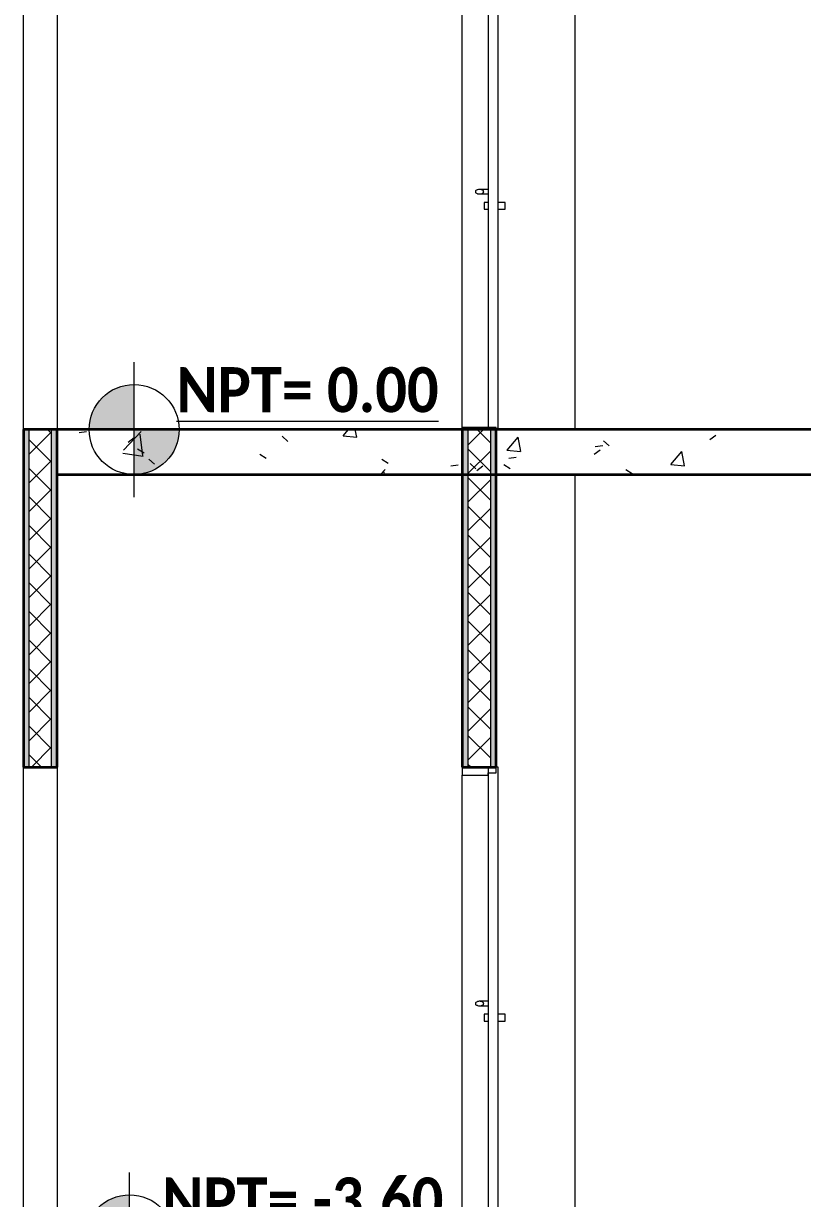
# Model space of a CAD drawing. Header units: metres. Extents: x -144 to 1000, y -717 to 29.
# Drawn here: x 342.61 to 346.05, y -651.8 to -646.61 of the extents above; entities that cross this region are included whole.
import ezdxf

# ---------------------------------------------------------------- set-up
doc = ezdxf.new("R2010")
doc.units = ezdxf.units.M
for name, color, linetype, lineweight in [('A-DOOR', 1, 'Continuous', 9), ('A-DOOR-FRAM', 1, 'Continuous', 9), ('A-FLOR', 2, 'Continuous', 9), ('A-FLOR-PATT', 8, 'Continuous', 50), ('A-WALL', 4, 'Continuous', 9), ('G-ANNO-DIMS', 1, 'Continuous', 9), ('S-COLS', 7, 'Continuous', 9)]:
    doc.layers.add(name, color=color, linetype=linetype, lineweight=lineweight)
doc.layers.add('A-WALL-PATT', color=7, linetype='Continuous', lineweight=35, true_color=0x9c9c9c)
doc.styles.add('Calibri_B_1', font='calibrib.ttf', dxfattribs={"height": 0.135})

msp = doc.modelspace()

# ---------------------------------------------------------------- hatches: boundary and pattern name
at = {"layer": 'A-WALL-PATT', "true_color": 0x747474}
h = msp.add_hatch(color=8, dxfattribs=at)
h.paths.add_polyline_path([(342.6107197878862, -652.1865280121972), (342.6355776885591, -652.1865280121972), (342.6355776885591, -651.9876648068719), (342.6107197878862, -651.9876648068719)])
h.paths.add_polyline_path([(342.6107197878862, -649.8996011509487), (342.6355776885591, -649.8996011509487), (342.6355776885591, -648.4081271109942), (342.6107197878862, -648.4081271109942), (342.6107197878862, -649.2391032189669)])
h.paths.add_polyline_path([(342.6355776885591, -646.320063455071), (342.6355776885591, -644.9876799793826), (342.6107197878862, -644.9876799793826), (342.6107197878862, -646.320063455071)])
h.paths.add_polyline_path([(342.6107197878862, -642.8996163234594), (342.6355776885591, -642.8996163234594), (342.6355776885591, -641.9450729378921), (342.6107197878862, -641.9450729378921), (342.6107197878862, -642.601716088601)])
h.paths.add_polyline_path([(342.6107197878862, -639.8570092819616), (342.6355776885591, -639.8570092819616), (342.6355776885591, -638.1666720366891), (342.6107197878862, -638.1666720366891), (342.6107197878862, -639.2830225234181)])
at = {"layer": 'A-WALL-PATT', "lineweight": 5, "true_color": 0x747474}
h = msp.add_hatch(color=8, dxfattribs=at)
h.paths.add_polyline_path([(342.7459232600866, -652.1865280121972), (342.7598671918802, -652.1865280121972), (342.7598671918802, -651.9876648068719), (342.7350092912145, -651.9876648068719), (342.7350092912145, -652.1865280121972)])
h.paths.add_polyline_path([(342.7598671918802, -649.8996011509487), (342.7598671918802, -648.4081271109942), (342.7350092912145, -648.4081271109942), (342.7350092912145, -649.8996011509487)])
h.paths.add_polyline_path([(342.7598671918802, -646.320063455071), (342.7598671918802, -644.9876799793826), (342.7350092912145, -644.9876799793826), (342.7350092912145, -646.320063455071)])
h.paths.add_polyline_path([(342.7598671918802, -642.8996163234594), (342.7598671918802, -641.9450729378921), (342.7350092912145, -641.9450729378921), (342.7350092912145, -642.8996163234594)])
h.paths.add_polyline_path([(342.7598671918802, -639.8570092819616), (342.7598671918802, -638.1666720366891), (342.7350092912145, -638.1666720366891), (342.7350092912145, -639.8570092819616)])
h = msp.add_hatch(color=8, dxfattribs=at)
h.paths.add_polyline_path([(344.550027697949, -652.1865280121972), (344.5748855986146, -652.1865280121972), (344.5748855986146, -651.9876648068719), (344.550027697949, -651.9876648068719)])
h.paths.add_polyline_path([(344.5748855986146, -649.8996011509487), (344.5748855986146, -648.4016235218339), (344.550027697949, -648.4016235218339), (344.550027697949, -649.8996011509487)])
h.paths.add_polyline_path([(344.5748855986146, -646.3135598659107), (344.5748855986146, -645.001062710752), (344.550027697949, -645.001062710752), (344.550027697949, -646.3135598659107)])
h.paths.add_polyline_path([(344.550027697949, -642.9129990548288), (344.5748855986146, -642.9129990548288), (344.5748855986146, -641.9450729378921), (344.550027697949, -641.9450729378921), (344.550027697949, -642.601716088601)])
h.paths.add_polyline_path([(344.550027697949, -639.8570092819616), (344.5748855986146, -639.8570092819616), (344.5748855986146, -638.3655352420071), (344.550027697949, -638.3655352420071), (344.550027697949, -639.2830225234181)])
at = {"layer": 'A-WALL-PATT', "true_color": 0x747474}
h = msp.add_hatch(color=8, dxfattribs=at)
h.paths.add_polyline_path([(344.6852311701493, -652.1865280121972), (344.699175101943, -652.1865280121972), (344.699175101943, -651.9876648068719), (344.6743172012773, -651.9876648068719), (344.6743172012773, -652.1865280121972)])
h.paths.add_polyline_path([(344.699175101943, -649.8996011509487), (344.699175101943, -648.4016235218339), (344.6743172012773, -648.4016235218339), (344.6743172012773, -649.8996011509487)])
h.paths.add_polyline_path([(344.6743172012773, -646.3135598659107), (344.699175101943, -646.3135598659107), (344.699175101943, -645.001062710752), (344.6743172012773, -645.001062710752), (344.6743172012773, -645.920409653784)])
h.paths.add_polyline_path([(344.6743172012773, -642.9129990548288), (344.699175101943, -642.9129990548288), (344.699175101943, -641.9450729378921), (344.6743172012773, -641.9450729378921), (344.6743172012773, -642.601716088601)])
h.paths.add_polyline_path([(344.699175101943, -639.8570092819616), (344.699175101943, -638.3655352420071), (344.6743172012773, -638.3655352420071), (344.6743172012773, -639.8570092819616)])
at = {"layer": 'G-ANNO-DIMS'}
h = msp.add_hatch(color=256, dxfattribs=at)
edge = h.paths.add_edge_path()
edge.add_line((343.0995751378339, -648.4081271109942), (342.9007119325074, -648.4081271109942))
edge.add_arc((343.0995751378339, -648.4081271109942), 0.1988632053264631, 90.00000000000023, 180.0000000000002, ccw=False)
edge.add_line((343.0995751378339, -648.2092639056762), (343.0995751378339, -648.4081271110026))
h = msp.add_hatch(color=256, dxfattribs=at)
edge = h.paths.add_edge_path()
edge.add_line((343.0995751378339, -648.4081271109942), (343.2984383431603, -648.4081271109942))
edge.add_arc((343.0995751378339, -648.4081271109942), 0.1988632053264632, 269.9999999999993, 359.9999999999998, ccw=False)
edge.add_line((343.0995751378339, -648.6069903163195), (343.0995751378339, -648.4081271109931))
h = msp.add_hatch(color=256, dxfattribs=at)
edge = h.paths.add_edge_path()
edge.add_line((343.0796839979937, -651.9876648068719), (342.8808207926672, -651.9876648068719))
edge.add_arc((343.0796839979937, -651.9876648068719), 0.198863205326463, 90.00000000000023, 180.0000000000002, ccw=False)
edge.add_line((343.0796839979937, -651.7888016015465), (343.0796839979937, -651.987664806873))

# ---------------------------------------------------------------- linework, layer by layer
at = {"layer": 'A-DOOR', "lineweight": 15}
for p, q in [((344.6643740410125, -646.3135598659107), (344.6643740410125, -648.4016235218339)), ((344.709118262215, -648.4016235218339), (344.709118262215, -646.3135598659107)), ((344.6643740410125, -648.4016235218339), (344.709118262215, -648.4016235218339)), ((344.709118262215, -649.8996011509487), (344.6643740410125, -649.8996011509487)), ((344.6643740410125, -649.8996011509487), (344.6643740410125, -651.9876648068719)), ((344.709118262215, -651.9876648068719), (344.709118262215, -649.8996011509487))]:
    msp.add_line(p, q, dxfattribs=at)
at = {"layer": 'A-DOOR'}
for p, q in [((344.607998202742, -647.355764642966), (344.6076849955259, -647.3575916938687)), ((344.6076849955259, -647.3575916938687), (344.607998202742, -647.3594187447713)), ((344.6089271584985, -647.3539998100866), (344.607998202742, -647.355764642966)), ((344.607998202742, -647.3594187447713), (344.6089271584985, -647.3611835776508)), ((344.6104402283215, -647.3523572945021), (344.6089271584985, -647.3539998100866)), ((344.6089271584985, -647.3611835776508), (344.6104402283215, -647.3628260932353)), ((344.6124858864257, -647.3508930301148), (344.6104402283215, -647.3523572945021)), ((344.6104402283215, -647.3628260932353), (344.6124858864257, -647.3642903576226)), ((344.6149944703918, -647.3496568806847), (344.6124858864257, -647.3508930301148)), ((344.6124858864257, -647.3642903576226), (344.6149944703918, -647.3655265070527)), ((344.6178805533907, -647.3486909418032), (344.6149944703918, -647.3496568806847)), ((344.6149944703918, -647.3655265070527), (344.6178805533907, -647.3664924459415)), ((344.6210458533221, -647.3480281073469), (344.6178805533907, -647.3486909418032)), ((344.6178805533907, -647.3664924459415), (344.6210458533221, -647.3671552803905)), ((344.6243825797117, -647.3476909493736), (344.6210458533221, -647.3480281073469)), ((344.6210458533221, -647.3671552803905), (344.6243825797117, -647.3674924383638)), ((344.6277771043294, -647.3476909493736), (344.6243825797117, -647.3476909493736)), ((344.6243825797117, -647.3674924383638), (344.6277771043294, -647.3674924383638)), ((344.6643740410125, -647.3476485336039), (344.6277771043294, -647.3476485336039)), ((344.6311138307117, -647.3480281073469), (344.6277771043294, -647.3476909493736)), ((344.6277771043294, -647.3674924383638), (344.6311138307117, -647.3671552803905)), ((344.6277771043294, -647.3675348541408), (344.6643740410125, -647.3675348541408)), ((344.6342791306504, -647.3486909418032), (344.6311138307117, -647.3480281073469)), ((344.6311138307117, -647.3671552803905), (344.6342791306504, -647.3664924459415)), ((344.637165213642, -647.3496568806847), (344.6342791306504, -647.3486909418032)), ((344.6342791306504, -647.3664924459415), (344.637165213642, -647.3655265070527)), ((344.6396737976081, -647.3508930301148), (344.637165213642, -647.3496568806847)), ((344.637165213642, -647.3655265070527), (344.6396737976081, -647.3642903576226)), ((344.6417194557123, -647.3523572945021), (344.6396737976081, -647.3508930301148)), ((344.6396737976081, -647.3642903576226), (344.6417194557123, -647.3628260932353)), ((344.6432325255353, -647.3539998100866), (344.6417194557123, -647.3523572945021)), ((344.6417194557123, -647.3628260932353), (344.6432325255353, -647.3611835776508)), ((344.6441614812918, -647.355764642966), (344.6432325255353, -647.3539998100866)), ((344.6432325255353, -647.3611835776508), (344.6441614812918, -647.3594187447713)), ((344.6444746885079, -647.3575916938687), (344.6441614812918, -647.355764642966)), ((344.6441614812918, -647.3594187447713), (344.6444746885079, -647.3575916938687)), ((344.6643740410125, -647.4052263026067), (344.6459661625538, -647.4052263026067)), ((344.6459661625538, -647.4052263026067), (344.6459661625538, -647.4350557834011)), ((344.7394345639893, -647.4052263026067), (344.7102111759721, -647.4052263026067)), ((344.7394345639893, -647.4350557834011), (344.7394345639893, -647.4052263026067)), ((344.6459661625538, -647.4350557834011), (344.6643740410125, -647.4350557834011)), ((344.7102111759721, -647.4350557834011), (344.7394345639893, -647.4350557834011)), ((344.607998202742, -650.941805928004), (344.6076849955259, -650.9436329789066)), ((344.6076849955259, -650.9436329789066), (344.607998202742, -650.9454600298093)), ((344.6089271584985, -650.9400410951246), (344.607998202742, -650.941805928004)), ((344.607998202742, -650.9454600298093), (344.6089271584985, -650.947224862696)), ((344.6104402283215, -650.9383985795473), (344.6089271584985, -650.9400410951246)), ((344.6089271584985, -650.947224862696), (344.6104402283215, -650.9488673782732)), ((344.6124858864257, -650.9369343151527), (344.6104402283215, -650.9383985795473)), ((344.6104402283215, -650.9488673782732), (344.6124858864257, -650.9503316426678)), ((344.6149944703918, -650.9356981657227), (344.6124858864257, -650.9369343151527)), ((344.6124858864257, -650.9503316426678), (344.6149944703918, -650.9515677920979)), ((344.6178805533907, -650.9347322268411), (344.6149944703918, -650.9356981657227)), ((344.6210458533221, -650.9340693923921), (344.6178805533907, -650.9347322268411)), ((344.6243825797117, -650.9337322344115), (344.6210458533221, -650.9340693923921)), ((344.6277771043294, -650.9337322344115), (344.6243825797117, -650.9337322344115)), ((344.6643740410125, -650.9336898186491), (344.6277771043294, -650.9336898186491)), ((344.6311138307117, -650.9340693923921), (344.6277771043294, -650.9337322344115)), ((344.6342791306504, -650.9347322268411), (344.6311138307117, -650.9340693923921)), ((344.637165213642, -650.9356981657227), (344.6342791306504, -650.9347322268411)), ((344.6396737976081, -650.9369343151527), (344.637165213642, -650.9356981657227)), ((344.637165213642, -650.9515677920979), (344.6396737976081, -650.9503316426678)), ((344.6417194557123, -650.9383985795473), (344.6396737976081, -650.9369343151527)), ((344.6396737976081, -650.9503316426678), (344.6417194557123, -650.9488673782732)), ((344.6432325255353, -650.9400410951246), (344.6417194557123, -650.9383985795473)), ((344.6417194557123, -650.9488673782732), (344.6432325255353, -650.947224862696)), ((344.6441614812918, -650.941805928004), (344.6432325255353, -650.9400410951246)), ((344.6432325255353, -650.947224862696), (344.6441614812918, -650.9454600298093)), ((344.6444746885079, -650.9436329789066), (344.6441614812918, -650.941805928004)), ((344.6441614812918, -650.9454600298093), (344.6444746885079, -650.9436329789066)), ((344.6149944703918, -650.9515677920979), (344.6178805533907, -650.9525337309794)), ((344.6178805533907, -650.9525337309794), (344.6210458533221, -650.9531965654285)), ((344.6210458533221, -650.9531965654285), (344.6243825797117, -650.953533723409)), ((344.6243825797117, -650.953533723409), (344.6277771043294, -650.953533723409)), ((344.6277771043294, -650.953533723409), (344.6311138307117, -650.9531965654285)), ((344.6277771043294, -650.9535761391714), (344.6643740410125, -650.9535761391714)), ((344.6311138307117, -650.9531965654285), (344.6342791306504, -650.9525337309794)), ((344.6342791306504, -650.9525337309794), (344.637165213642, -650.9515677920979)), ((344.6643740410125, -650.9912675876446), (344.6459661625538, -650.9912675876446)), ((344.6459661625538, -650.9912675876446), (344.6459661625538, -651.0210970684464)), ((344.7394345639893, -650.9912675876446), (344.7102111759721, -650.9912675876446)), ((344.7394345639893, -651.0210970684464), (344.7394345639893, -650.9912675876446)), ((344.6459661625538, -651.0210970684464), (344.6643740410125, -651.0210970684464)), ((344.709118262215, -651.0210970684464), (344.7394345639893, -651.0210970684464))]:
    msp.add_line(p, q, dxfattribs=at)
for points in [[(344.6089271584985, -647.3539998100866), (344.6085178310439, -647.3545709433281), (344.6078949921991, -647.3557542159513), (344.6076849955259, -647.3569791966263), (344.6076849955259, -647.3575916938687)], [(344.6076849955259, -647.3575916938687), (344.6076849955259, -647.3582041911111), (344.6077899938589, -647.3588166814486), (344.607998202742, -647.3594187447713)], [(344.6277771043294, -647.3476909493736), (344.6266488254603, -647.3476344356211), (344.6255108585735, -647.3476344356211), (344.6243825797117, -647.3476909493736)], [(344.6243825797117, -647.3674924383638), (344.6255108585735, -647.3675489521163), (344.6266488254603, -647.3675489521163), (344.6277771043294, -647.3674924383638)], [(344.6444746885079, -647.3575916938687), (344.6444746885079, -647.3569791966263), (344.6442646918347, -647.3557542159513), (344.64364185299, -647.3545709433281), (344.6432325255353, -647.3539998100866)], [(344.6441614812918, -647.3594187447713), (344.6443696901677, -647.3588166814486), (344.6444746885079, -647.3582041911111), (344.6444746885079, -647.3575916938687)], [(344.6089271584985, -650.9400410951246), (344.6085178310439, -650.940612228366), (344.6078949921991, -650.9417955009892), (344.6076849955259, -650.9430204816642), (344.6076849955259, -650.9436329789066)], [(344.6076849955259, -650.9436329789066), (344.6076849955259, -650.944245476149), (344.6077899938589, -650.9448579664866), (344.607998202742, -650.9454600298093)], [(344.6277771043294, -650.9337322344115), (344.6266488254603, -650.9336757206663), (344.6255108585735, -650.9336757206663), (344.6243825797117, -650.9337322344115)], [(344.6444746885079, -650.9436329789066), (344.6444746885079, -650.9430204816642), (344.6442646918347, -650.9417955009892), (344.64364185299, -650.940612228366), (344.6432325255353, -650.9400410951246)], [(344.6441614812918, -650.9454600298093), (344.6443696901677, -650.9448579664866), (344.6444746885079, -650.944245476149), (344.6444746885079, -650.9436329789066)], [(344.6243825797117, -650.953533723409), (344.6255108585735, -650.9535902371542), (344.6266488254603, -650.9535902371542), (344.6277771043294, -650.953533723409)]]:
    msp.add_open_spline(points, degree=3, dxfattribs=at)
at = {"layer": 'A-DOOR-FRAM', "lineweight": 5}
for p, q in [((344.550027697949, -648.4016235218339), (344.550027697949, -646.348360926834)), ((344.550027697949, -651.9876648068719), (344.550027697949, -649.9344022118792))]:
    msp.add_line(p, q, dxfattribs=at)
at = {"layer": 'A-DOOR-FRAM'}
for p, q in [((344.550027697949, -649.8996011509487), (344.550027697949, -649.9344022118792)), ((344.699175101943, -649.8996011509487), (344.550027697949, -649.8996011509487)), ((344.699175101943, -649.9244590516143), (344.699175101943, -649.8996011509487)), ((344.550027697949, -649.9344022118792), (344.6643740410125, -649.9344022118792)), ((344.6643740410125, -649.9344022118792), (344.6643740410125, -649.9244590516143)), ((344.6643740410125, -649.9244590516143), (344.699175101943, -649.9244590516143))]:
    msp.add_line(p, q, dxfattribs=at)
at = {"layer": 'A-FLOR', "lineweight": 35}
for p, q in [((346.5986610699745, -648.4081271109942), (342.7598671918802, -648.4081271109942)), ((342.7598671918802, -648.6069903163195), (346.5986610699745, -648.6069903163195))]:
    msp.add_line(p, q, dxfattribs=at)
at = {"layer": 'A-FLOR-PATT', "color": 8, "lineweight": 5, "true_color": 0x828282}
for p, q in [((342.8564326763642, -648.420455120581), (342.8894868694022, -648.4161034535107)), ((343.0527544015692, -648.4992592704627), (343.1314395995921, -648.4172529580944)), ((343.0733366293259, -648.4636773154095), (343.0997865666629, -648.4433815646596)), ((343.1374166704534, -648.5238114583451), (343.1262548536304, -648.4278707041346)), ((343.7537673647364, -648.4377465743789), (343.7783477608589, -648.4602703576063)), ((344.0229093189607, -648.4362015840859), (344.0832921712552, -648.4414843991296)), ((344.0229759520932, -648.4363685937685), (344.0466733698684, -648.4081271109942)), ((344.0834470470052, -648.4422396205598), (344.0771548378159, -648.4081271109942)), ((344.7475714636946, -648.4997668716067), (344.7962734761729, -648.4417260732632)), ((344.8080399274529, -648.5056363854208), (344.7963595854869, -648.4423127156304)), ((345.1741284811776, -648.4573118296), (345.1987088773001, -648.4798356128347)), ((345.643539525581, -648.4527427039473), (345.669989462918, -648.43244695319)), ((343.1152115067287, -648.4934071119103), (343.1433296852972, -648.5113203672706)), ((344.7475035465302, -648.4995953646546), (344.8078863988246, -648.5048781796984)), ((345.1332706540177, -648.5174105409794), (345.159720591362, -648.4971147902295)), ((345.1376867680499, -648.4835818395484), (345.1707409610951, -648.4792301724781)), ((345.472166975296, -648.5631651494375), (345.5208689877743, -648.5051243511014)), ((345.5326328079007, -648.5690331502744), (345.5209524659347, -648.5057094804913)), ((343.0497072368069, -648.5120556065856), (343.1395533279263, -648.5259902085133)), ((343.1646194160764, -648.5388698999711), (343.1891998121916, -648.5613936831985)), ((343.6544919040732, -648.5161980020246), (343.6826100826563, -648.5341112573849)), ((344.193772301425, -648.5389888921316), (344.2218904800081, -648.5569021474846)), ((344.4989314926841, -648.5676755669017), (344.5319856857293, -648.5633238998241)), ((344.5849805325176, -648.5584351551995), (344.6095609286328, -648.5809589384269)), ((344.7330526987769, -648.5617797822385), (344.7611708773527, -648.5796930375989)), ((344.7550842371109, -648.5339524183335), (344.7881384301561, -648.5296007512559)), ((345.4720977740924, -648.5629891452234), (345.5324806263941, -648.5682719602671)), ((342.7889349077211, -648.6063146071726), (342.7899955586306, -648.6069903163195)), ((344.1879838297443, -648.6069903163195), (344.209590578457, -648.5844715983374)), ((344.2061755902666, -648.6069903163195), (344.2048372904953, -648.5954870376488)), ((344.6145848176218, -648.5885369422947), (344.6410347549661, -648.5682411915448)), ((345.272333096136, -648.5845706723455), (345.3004512747045, -648.6024839277131))]:
    msp.add_line(p, q, dxfattribs=at)
at = {"layer": 'A-WALL'}
for p, q in [((342.6107197878862, -648.4081271109942), (342.6107197878862, -646.320063455071)), ((342.7598671918802, -646.320063455071), (342.7598671918802, -648.4081271109942)), ((344.5748855986146, -648.4016235218339), (344.5748855986146, -649.8996011509487)), ((344.6743172012773, -648.4016235218339), (344.6743172012773, -649.8996011509487)), ((342.6355776885591, -649.8996011509487), (342.6355776885591, -648.4081271109942)), ((342.7350092912145, -649.8996011509487), (342.7350092912145, -648.4081271109942)), ((342.6107197878862, -651.9876648068719), (342.6107197878862, -649.8996011509487)), ((342.7598671918802, -649.8996011509487), (342.7598671918802, -651.9876648068719))]:
    msp.add_line(p, q, dxfattribs=at)
at = {"layer": 'A-WALL', "lineweight": 35}
for p, q in [((344.699175101943, -648.4016235218339), (344.550027697949, -648.4016235218339)), ((344.550027697949, -648.4016235218339), (344.550027697949, -649.8996011509487)), ((344.699175101943, -649.8996011509487), (344.699175101943, -648.4016235218339)), ((342.6107197878862, -648.4081271109942), (342.6107197878862, -649.8996011509487)), ((342.7598671918802, -648.4081271109942), (342.6107197878862, -648.4081271109942)), ((342.7598671918802, -649.8996011509487), (342.7598671918802, -648.4081271109942)), ((342.6107197878862, -649.8996011509487), (342.7598671918802, -649.8996011509487)), ((344.550027697949, -649.8996011509487), (344.699175101943, -649.8996011509487))]:
    msp.add_line(p, q, dxfattribs=at)
at = {"layer": 'A-WALL-PATT', "color": 1, "lineweight": 5, "true_color": 0xff0000}
for p, q in [((344.5748855986146, -648.4763395224261), (344.6496015992068, -648.4016235218339)), ((344.6743172012773, -648.4667738747128), (344.6091668483984, -648.4016235218339)), ((342.6355776885591, -648.5173108987844), (342.7350092912145, -648.4178792961218)), ((342.7350092912145, -648.5523582672656), (342.6355776885591, -648.452926664603)), ((342.7350092912145, -648.4258024983544), (342.7173339038616, -648.4081271109942)), ((344.6743172012773, -648.5933296436313), (344.5748855986146, -648.4938980409613)), ((344.5748855986146, -648.6028952913373), (344.6743172012773, -648.5034636886746)), ((342.6355776885591, -648.6438666677029), (342.7350092912145, -648.544435065033)), ((342.7350092912145, -648.6789140361768), (342.6355776885591, -648.5794824335214)), ((344.6743172012773, -648.7198854125425), (344.5748855986146, -648.6204538098725)), ((344.5748855986146, -648.7294510602485), (344.6743172012773, -648.6300194575858)), ((342.6355776885591, -648.7704224366141), (342.7350092912145, -648.6709908339442)), ((342.7350092912145, -648.805469805088), (342.6355776885591, -648.7060382024326)), ((344.6743172012773, -648.8464411814537), (344.5748855986146, -648.747009578791)), ((344.5748855986146, -648.8560068291597), (344.6743172012773, -648.7565752265043)), ((342.6355776885591, -648.8969782055253), (342.7350092912145, -648.7975466028627)), ((342.7350092912145, -648.9320255740065), (342.6355776885591, -648.8325939713438)), ((344.6743172012773, -648.9729969503649), (344.5748855986146, -648.8735653477022)), ((342.6355776885591, -649.0235339744365), (342.7350092912145, -648.9241023717739)), ((344.5748855986146, -648.9825625980782), (344.6743172012773, -648.8831309954155)), ((342.7350092912145, -649.0585813429177), (342.6355776885591, -648.959149740255)), ((344.6743172012773, -649.0995527192833), (344.5748855986146, -649.0001211166134)), ((344.5748855986146, -649.1091183669894), (344.6743172012773, -649.0096867643267)), ((342.6355776885591, -649.1500897433477), (342.7350092912145, -649.0506581406851)), ((342.7350092912145, -649.1851371118362), (342.6355776885591, -649.0857055091735)), ((344.6743172012773, -649.2261084881945), (344.5748855986146, -649.1266768855319)), ((342.6355776885591, -649.2766455122662), (342.7350092912145, -649.1772139095963)), ((344.5748855986146, -649.2356741359006), (344.6743172012773, -649.1362425332452)), ((342.7350092912145, -649.3116928807474), (342.6355776885591, -649.2122612780847)), ((344.6743172012773, -649.3526642571057), (344.5748855986146, -649.2532326544431)), ((344.5748855986146, -649.3622299048191), (344.6743172012773, -649.2627983021564)), ((342.6355776885591, -649.4032012811774), (342.7350092912145, -649.3037696785148)), ((342.7350092912145, -649.4382486496659), (342.6355776885591, -649.3388170469959)), ((344.6743172012773, -649.479220026017), (344.5748855986146, -649.3797884233616)), ((344.5748855986146, -649.4887856737303), (344.6743172012773, -649.3893540710676)), ((342.6355776885591, -649.5297570500886), (342.7350092912145, -649.430325447426)), ((342.7350092912145, -649.5648044185771), (342.6355776885591, -649.4653728159071)), ((344.6743172012773, -649.6057757949281), (344.5748855986146, -649.5063441922728)), ((344.5748855986146, -649.6153414426487), (344.6743172012773, -649.5159098399788)), ((342.6355776885591, -649.6563128189998), (342.7350092912145, -649.5568812163444)), ((342.7350092912145, -649.6913601874883), (342.6355776885591, -649.5919285848256)), ((344.6743172012773, -649.7323315638466), (344.5748855986146, -649.632899961184)), ((344.5748855986146, -649.74189721156), (344.6743172012773, -649.64246560889)), ((342.6355776885591, -649.7828685879183), (342.7350092912145, -649.6834369852556)), ((342.7350092912145, -649.8179159563995), (342.6355776885591, -649.7184843537368)), ((344.6743172012773, -649.8588873327578), (344.5748855986146, -649.7594557300952)), ((344.5748855986146, -649.8684529804711), (344.6743172012773, -649.7690213778085)), ((342.6901387168525, -649.8996011509487), (342.6355776885591, -649.845040122648)), ((342.6454008944399, -649.8996011509487), (342.7350092912145, -649.8099927541668)), ((344.5884752505497, -649.8996011509487), (344.5748855986146, -649.8860114990136)), ((344.6702931970483, -649.8996011509487), (344.6743172012773, -649.8955771467197))]:
    msp.add_line(p, q, dxfattribs=at)
at = {"layer": 'G-ANNO-DIMS'}
for p, q in [((343.0995751378339, -648.7064219189895), (343.0995751378339, -648.1098323030062)), ((342.8012803298459, -648.4081271109942), (344.4916175751184, -648.4081271109942)), ((343.0796839979937, -652.2859596148671), (343.0796839979937, -651.6893699988839))]:
    msp.add_line(p, q, dxfattribs=at)
for centre, radius in [((343.0995751378339, -648.4081271109942), 0.1988632053264632), ((343.0796839979937, -651.9876648068719), 0.1988632053264631)]:
    msp.add_circle(centre, radius, dxfattribs=at)
at = {"layer": 'S-COLS'}
for p, q in [((345.0469621975697, -645.1865431847152), (345.0469621975697, -648.4081271109942)), ((345.0469621975697, -648.6069903163195), (345.0469621975697, -651.9876648068719))]:
    msp.add_line(p, q, dxfattribs=at)

# ---------------------------------------------------------------- texts
at = {"layer": 'G-ANNO-DIMS', "style": 'Calibri_B_1', "width": 0.9}
for s, p in [('%%UNPT= 0.00', (343.2868056344357, -648.3313627564537)), ('%%UNPT= -3.60', (343.2236024110878, -651.9109004523314))]:
    msp.add_text(s, height=0.1988632053264638, dxfattribs=at).set_placement(p)

doc.saveas('drawing.dxf')
